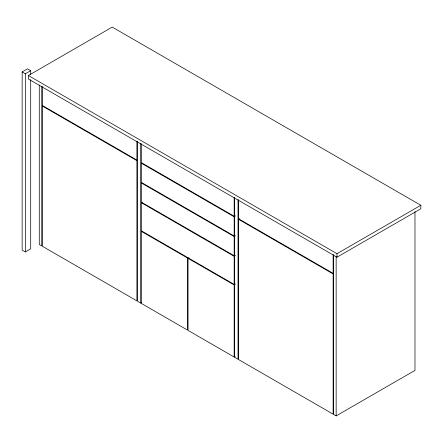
<?xml version="1.0" encoding="UTF-8"?>
<svg xmlns="http://www.w3.org/2000/svg" width="443" height="443" viewBox="0 0 443 443"><rect width="100%" height="100%" fill="white"/><g stroke="black" fill="none" stroke-linecap="round" stroke-linejoin="round"><path stroke-width="0.66" d="M30.705 79.646L30.705 248.85L25.334 251.945L22.15 250.107L22.15 71.927L27.516 68.826L30.705 70.67L30.705 74.812M22.15 71.927L25.334 73.765L30.705 70.67M28.374 75.52L112.234 27.101L420.85 205.281L420.85 208.764L336.99 257.184L28.374 79.004L28.374 75.52L336.99 253.695L420.85 205.281M235.178 283.813L234.17 284.395L141.251 230.748L141.251 202.667L142.258 202.086M141.251 143.67L141.251 162.575L234.17 216.223L235.178 215.641M235.178 235.394L234.17 235.975L141.251 182.328L141.251 163.157L234.17 216.804L235.178 216.223M238.533 219.318L333.13 273.935L333.13 414.155L238.533 359.539L238.533 219.318L239.541 218.737M235.178 356.443L234.17 357.025L188.048 330.395L188.048 258.347L189.056 257.765M235.178 255.151L234.17 255.733L141.251 202.086L141.251 182.909L234.17 236.556L235.178 235.975M137.396 141.66L137.396 301.146L140.747 303.084L141.754 302.503M141.251 202.667L234.17 256.314L235.178 255.733M188.048 258.347L234.17 284.976L235.178 284.395M333.634 254.958L333.634 414.443L336.148 415.899L414.98 370.387L414.98 211.588M336.99 253.695L336.99 257.184M336.148 256.414L336.148 415.899M333.13 254.454L333.13 273.353L238.533 218.737L238.533 199.837M238.029 199.765L238.029 359.251L234.674 357.313L234.674 197.827M234.17 197.318L234.17 216.223M234.17 216.804L234.17 235.975M234.17 236.556L234.17 255.733M234.17 256.314L234.17 284.395M234.17 284.976L234.17 357.025M140.747 143.598L140.747 303.084M136.893 141.156L136.893 160.056L42.295 105.44L42.295 86.54M41.792 86.468L41.792 245.954L39.277 244.497L39.277 85.012M25.334 73.765L25.334 251.945M136.893 160.637L42.295 106.021L42.295 246.242L136.893 300.858L136.893 160.637M187.378 257.959L141.251 231.329L141.251 303.377L187.378 330.007L187.378 257.959"/></g></svg>
